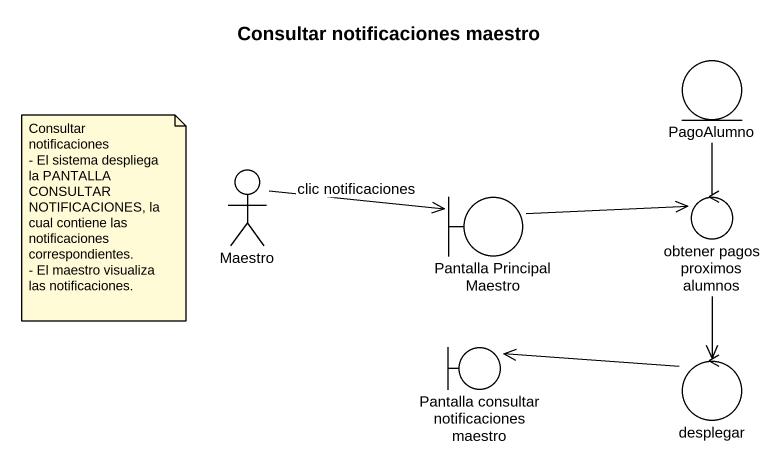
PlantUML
@startuml
title Consultar notificaciones maestro
entity PagoAlumno
actor Maestro
boundary "Pantalla Principal Maestro" as Pantalla_Principal_Maestro
control "obtener pagos proximos alumnos" as obtener_pagos_proximos
boundary "Pantalla consultar notificaciones maestro" as Pantalla_consultar
control desplegar
Maestro -right-> Pantalla_Principal_Maestro : clic notificaciones
Pantalla_Principal_Maestro -right-> obtener_pagos_proximos
obtener_pagos_proximos -up- PagoAlumno
obtener_pagos_proximos --> desplegar
desplegar -left-> Pantalla_consultar
note as N1
  Consultar notificaciones
  - El sistema despliega la PANTALLA CONSULTAR NOTIFICACIONES, la cual contiene las notificaciones correspondientes.
  - El maestro visualiza las notificaciones.
end note
@enduml
